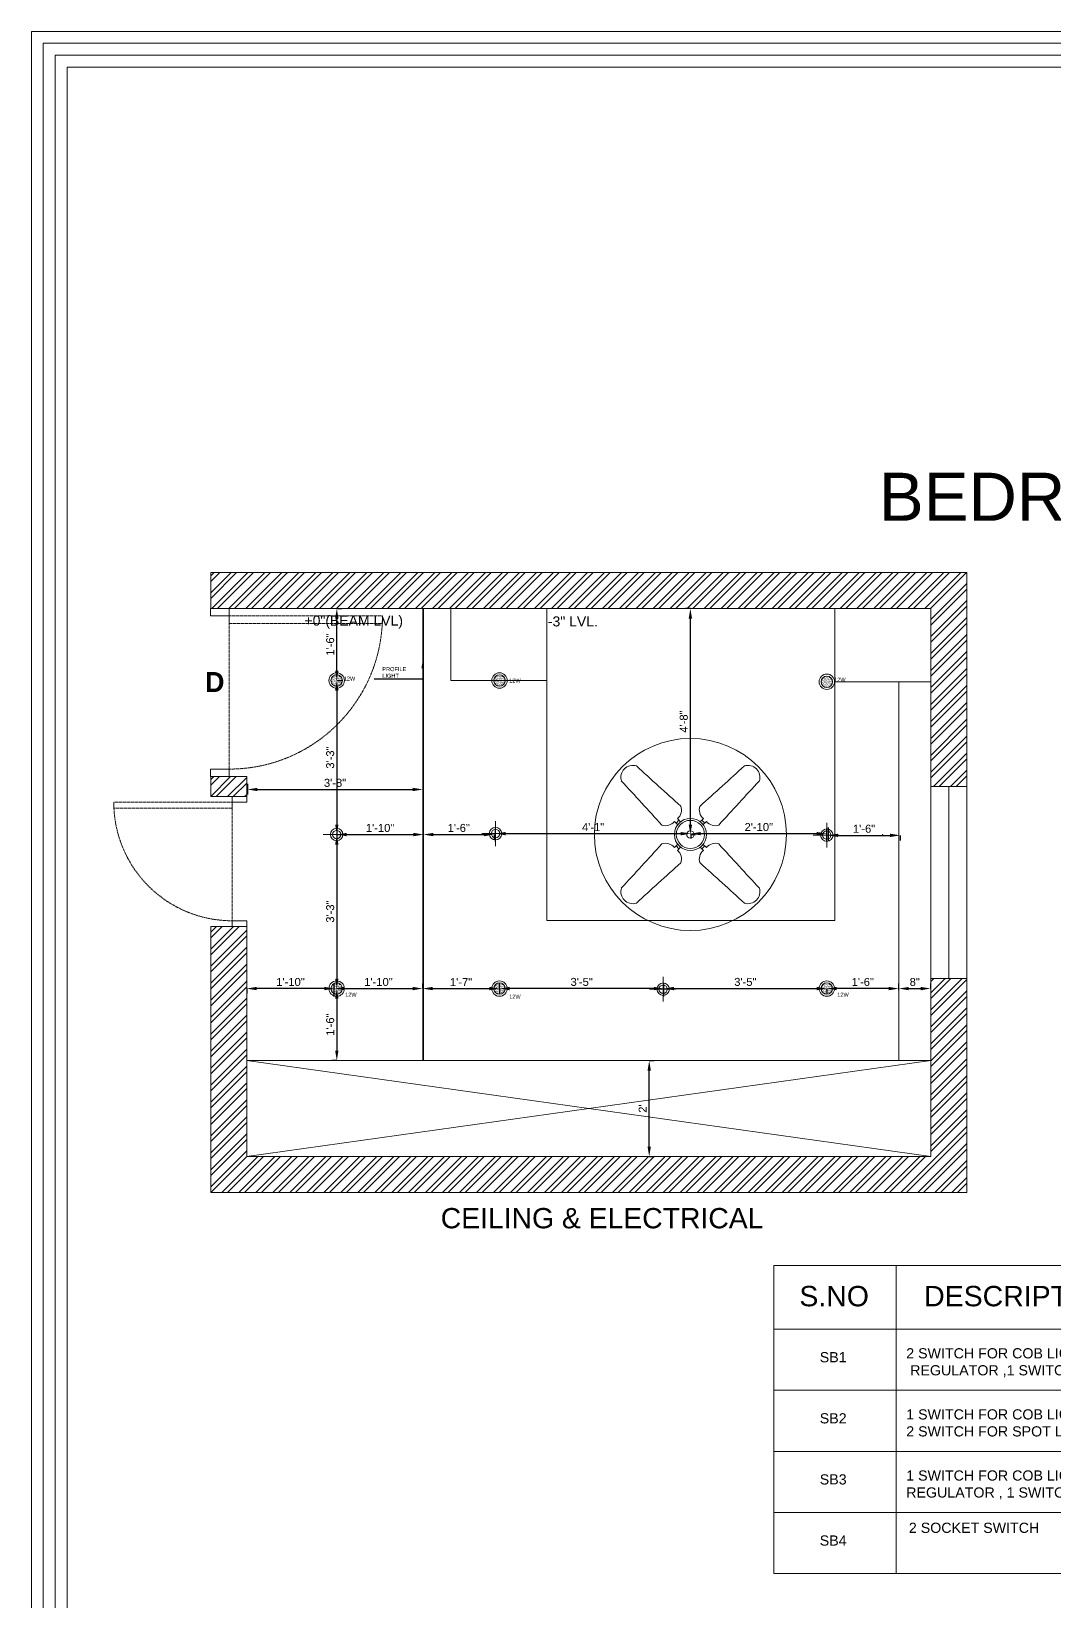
# Model space of a CAD drawing. Header units: inches. Extents: x 213 to 17763, y -4830 to 1802.
# Drawn here: x 3854.5 to 4110.2, y -2089.3 to -1696.8 of the extents above; entities that cross this region are included whole.
import ezdxf

# ---------------------------------------------------------------- set-up
doc = ezdxf.new("R2010")
doc.units = ezdxf.units.IN
doc.header["$MEASUREMENT"] = 0
for name, pattern in [('ACAD_ISO02W100', [15, 12, -3]), ('AUDIT_D_060311083008-3', [0]), ('DASHED2', [0.375, 0.25, -0.125]), ('HIDDEN', [0.375, 0.25, -0.125])]:
    doc.linetypes.add(name, pattern=pattern)
for name, color, linetype in [('.', 30, 'Continuous'), ('A-DOOR', 251, 'AUDIT_D_060311083008-3'), ('A-Door-Frame', 1, 'Continuous'), ('A-Door-Swing', 8, 'HIDDEN'), ('COLUMN', 1, 'Continuous'), ('PDF2_0', 7, 'Continuous'), ('PDF3_Text', 1, 'Continuous')]:
    doc.layers.add(name, color=color, linetype=linetype)
doc.layers.add('PDF2_MK. KITCHEN ESSENTAILS', color=7, linetype='Continuous', true_color=0x767676)
doc.layers.add('ROD', color=7, linetype='Continuous', lineweight=9)
doc.styles.add('Annotative', font='arial.ttf')
doc.styles.add('Arial', font='arial.ttf', dxfattribs={"height": 10})
doc.styles.add('PDF Arial', font='arial.ttf')
doc.styles.get("Standard").update_dxf_attribs({"font": 'arial.ttf'})
doc.dimstyles.new('DETAIL DIM', dxfattribs={"dimtxt": 2, "dimasz": 2, "dimexe": 2, "dimexo": 2, "dimgap": 0, "dimtad": 0, "dimdec": 0, "dimzin": 0, "dimdsep": 46, "dimlunit": 4, "dimtxsty": 'Arial', "dimcen": 2, "dimse1": 1, "dimse2": 1, "dimclrt": 1, "dimadec": 0, "dimazin": 0, "dimtfac": 1, "dimtdec": 0, "dimtofl": 0, "dimtmove": 0, "dimatfit": 3, "dimfxl": 2, "dimfrac": 2, "dimtolj": 1, "dimtzin": 0, "dimarcsym": 1})
doc.dimstyles.new('ISO-25', dxfattribs={"dimtxt": 4.5, "dimasz": 2.5, "dimexe": 1.25, "dimexo": 0.625, "dimtad": 1, "dimdec": 0, "dimlunit": 4, "dimtxsty": 'Standard', "dimcen": 2.5, "dimadec": 0, "dimazin": 0, "dimtfac": 1, "dimtdec": 0, "dimtmove": 0, "dimatfit": 3, "dimfxl": 1, "dimarcsym": 0})
pattern_1 = [(45, (1403.7934, -2275.0058), (-2.1213203, 2.1213203), []), (45, (1405.2076, -2275.0058), (-2.1213203, 2.1213203), [])]

# ---------------------------------------------------------------- blocks, each defined once
blk = doc.blocks.new('*U34')
at = {"layer": 'A-Door-Frame', "lineweight": 5}
for p, q in [((0, -100), (0, 0)), ((900, -100), (900, 0))]:
    blk.add_line(p, q, dxfattribs=at)
for points in [[(0, -100), (40, -100), (40, 0), (0, 0)], [(900, -100), (860, -100), (860, 0), (900, 0)]]:
    blk.add_lwpolyline(points, dxfattribs=at)
at = {"layer": 'A-Door-Swing', "linetype": 'DASHED2', "lineweight": 5}
blk.add_line((47.3, 0), (867.3, 0), dxfattribs=at)
blk.add_lwpolyline([(40, 0), (40, 820), (80, 820), (80, 0)], close=True, dxfattribs=at)
blk.add_arc((40, 0), 820, 360, 90, dxfattribs=at)
blk = doc.blocks.new('*D832')
at = {"color": 0, "linetype": 'ACAD_ISO02W100', "lineweight": -2, "transparency": 16777216}
for p, q in [((4008.92, -1954.09), (4010.17, -1954.09)), ((4008.92, -1978.09), (4010.17, -1978.09))]:
    blk.add_line(p, q, dxfattribs=at)
at = {"color": 0, "linetype": 'AUDIT_D_060311083008-3', "lineweight": -2, "transparency": 16777216}
blk.add_line((4008.92, -1975.59), (4008.92, -1956.59), dxfattribs=at)
at = {"color": 0, "transparency": 16777216}
for points in [[(4008.51, -1956.59), (4009.34, -1956.59), (4008.92, -1954.09)], [(4008.51, -1975.59), (4009.34, -1975.59), (4008.92, -1978.09)]]:
    blk.add_solid(points, dxfattribs=at)
at = {"layer": 'Defpoints', "color": 0, "transparency": 16777216}
for p in [(4008.92, -1954.09), (4008.92, -1954.09), (4008.92, -1978.09)]:
    blk.add_point(p, dxfattribs=at)
at = {"color": 0, "lineweight": 5, "transparency": 16777216, "insert": (4007.29, -1966.09), "char_height": 2, "attachment_point": 5, "rotation": 90}
blk.add_mtext("2'", dxfattribs=at)
blk = doc.blocks.new('*D833')
at = {"color": 0, "linetype": 'ACAD_ISO02W100', "lineweight": -2, "transparency": 16777216}
for p, q in [((3930.84, -1841.09), (3932.09, -1841.09)), ((3930.84, -1859.09), (3932.09, -1859.09))]:
    blk.add_line(p, q, dxfattribs=at)
at = {"color": 0, "linetype": 'AUDIT_D_060311083008-3', "lineweight": -2, "transparency": 16777216}
blk.add_line((3930.84, -1856.59), (3930.84, -1843.59), dxfattribs=at)
at = {"color": 0, "transparency": 16777216}
for points in [[(3930.42, -1843.59), (3931.25, -1843.59), (3930.84, -1841.09)], [(3930.42, -1856.59), (3931.25, -1856.59), (3930.84, -1859.09)]]:
    blk.add_solid(points, dxfattribs=at)
at = {"layer": 'Defpoints', "color": 0, "transparency": 16777216}
for p in [(3930.84, -1841.09), (3930.84, -1841.09), (3930.8, -1859.09)]:
    blk.add_point(p, dxfattribs=at)
at = {"color": 0, "lineweight": 5, "transparency": 16777216, "insert": (3929.19, -1850.09), "char_height": 2, "attachment_point": 5, "rotation": 90}
blk.add_mtext('1\'-6"', dxfattribs=at)
blk = doc.blocks.new('*D849')
at = {"color": 0, "linetype": 'ACAD_ISO02W100', "lineweight": -2, "transparency": 16777216}
for p, q in [((3930.84, -1897.59), (3932.09, -1897.59)), ((3930.84, -1936.09), (3932.09, -1936.09))]:
    blk.add_line(p, q, dxfattribs=at)
at = {"color": 0, "linetype": 'AUDIT_D_060311083008-3', "lineweight": -2, "transparency": 16777216}
blk.add_line((3930.84, -1900.09), (3930.84, -1933.59), dxfattribs=at)
at = {"color": 0, "transparency": 16777216}
for points in [[(3930.42, -1900.09), (3931.25, -1900.09), (3930.84, -1897.59)], [(3930.42, -1933.59), (3931.25, -1933.59), (3930.84, -1936.09)]]:
    blk.add_solid(points, dxfattribs=at)
at = {"layer": 'Defpoints', "color": 0, "transparency": 16777216}
for p in [(3930.8, -1897.59), (3930.8, -1936.09), (3930.84, -1936.09)]:
    blk.add_point(p, dxfattribs=at)
at = {"color": 0, "lineweight": 5, "transparency": 16777216, "insert": (3929.19, -1916.84), "char_height": 2, "attachment_point": 5, "rotation": 90}
blk.add_mtext('3\'-3"', dxfattribs=at)
blk = doc.blocks.new('*D850')
at = {"color": 0, "linetype": 'ACAD_ISO02W100', "lineweight": -2, "transparency": 16777216}
for p, q in [((3930.84, -1936.09), (3932.09, -1936.09)), ((3930.84, -1954.09), (3929.59, -1954.09))]:
    blk.add_line(p, q, dxfattribs=at)
at = {"color": 0, "linetype": 'AUDIT_D_060311083008-3', "lineweight": -2, "transparency": 16777216}
blk.add_line((3930.84, -1938.59), (3930.84, -1951.59), dxfattribs=at)
at = {"color": 0, "transparency": 16777216}
for points in [[(3930.42, -1938.59), (3931.25, -1938.59), (3930.84, -1936.09)], [(3930.42, -1951.59), (3931.25, -1951.59), (3930.84, -1954.09)]]:
    blk.add_solid(points, dxfattribs=at)
at = {"layer": 'Defpoints', "color": 0, "transparency": 16777216}
for p in [(3930.8, -1936.09), (3930.84, -1954.09), (3930.84, -1954.09)]:
    blk.add_point(p, dxfattribs=at)
at = {"color": 0, "lineweight": 5, "transparency": 16777216, "insert": (3929.19, -1945.09), "char_height": 2, "attachment_point": 5, "rotation": 90}
blk.add_mtext('1\'-6"', dxfattribs=at)
blk = doc.blocks.new('*D834')
at = {"color": 0, "linetype": 'ACAD_ISO02W100', "lineweight": -2, "transparency": 16777216}
for p, q in [((4071.31, -1936.48), (4071.31, -1934.84)), ((4079.28, -1936.09), (4079.28, -1934.84))]:
    blk.add_line(p, q, dxfattribs=at)
at = {"color": 0, "linetype": 'AUDIT_D_060311083008-3', "lineweight": -2, "transparency": 16777216}
blk.add_line((4073.81, -1936.09), (4076.78, -1936.09), dxfattribs=at)
at = {"color": 0, "transparency": 16777216}
for points in [[(4073.81, -1935.67), (4073.81, -1936.51), (4071.31, -1936.09)], [(4076.78, -1935.67), (4076.78, -1936.51), (4079.28, -1936.09)]]:
    blk.add_solid(points, dxfattribs=at)
at = {"layer": 'Defpoints', "color": 0, "transparency": 16777216}
for p in [(4071.31, -1937.1), (4079.28, -1936.09), (4079.28, -1936.09)]:
    blk.add_point(p, dxfattribs=at)
at = {"color": 0, "lineweight": 5, "transparency": 16777216, "insert": (4075.29, -1934.45), "char_height": 2, "attachment_point": 5}
blk.add_mtext('8"', dxfattribs=at)
blk = doc.blocks.new('*D851')
at = {"color": 0, "linetype": 'ACAD_ISO02W100', "lineweight": -2, "transparency": 16777216}
for p, q in [((4071.31, -1936.48), (4071.31, -1934.84)), ((4053.31, -1936.09), (4053.31, -1937.34))]:
    blk.add_line(p, q, dxfattribs=at)
at = {"color": 0, "linetype": 'AUDIT_D_060311083008-3', "lineweight": -2, "transparency": 16777216}
blk.add_line((4068.81, -1936.09), (4055.81, -1936.09), dxfattribs=at)
at = {"color": 0, "transparency": 16777216}
for points in [[(4055.81, -1935.67), (4055.81, -1936.51), (4053.31, -1936.09)], [(4068.81, -1935.67), (4068.81, -1936.51), (4071.31, -1936.09)]]:
    blk.add_solid(points, dxfattribs=at)
at = {"layer": 'Defpoints', "color": 0, "transparency": 16777216}
for p in [(4053.31, -1936.09), (4053.31, -1936.09), (4071.31, -1937.1)]:
    blk.add_point(p, dxfattribs=at)
at = {"color": 0, "lineweight": 5, "transparency": 16777216, "insert": (4062.31, -1934.45), "char_height": 2, "attachment_point": 5}
blk.add_mtext('1\'-6"', dxfattribs=at)
blk = doc.blocks.new('*D835')
at = {"color": 0, "linetype": 'ACAD_ISO02W100', "lineweight": -2, "transparency": 16777216}
for p, q in [((3930.21, -1938.09), (3930.21, -1934.84)), ((3908.31, -1936.09), (3908.31, -1937.34))]:
    blk.add_line(p, q, dxfattribs=at)
at = {"color": 0, "linetype": 'AUDIT_D_060311083008-3', "lineweight": -2, "transparency": 16777216}
blk.add_line((3927.71, -1936.09), (3910.81, -1936.09), dxfattribs=at)
at = {"color": 0, "transparency": 16777216}
for points in [[(3910.81, -1935.67), (3910.81, -1936.51), (3908.31, -1936.09)], [(3927.71, -1935.67), (3927.71, -1936.51), (3930.21, -1936.09)]]:
    blk.add_solid(points, dxfattribs=at)
at = {"layer": 'Defpoints', "color": 0, "transparency": 16777216}
for p in [(3908.31, -1936.09), (3908.31, -1936.09), (3930.21, -1942.53)]:
    blk.add_point(p, dxfattribs=at)
at = {"color": 0, "lineweight": 5, "transparency": 16777216, "insert": (3919.26, -1934.45), "char_height": 2, "attachment_point": 5}
blk.add_mtext('1\'-10"', dxfattribs=at)
blk = doc.blocks.new('*D852')
at = {"color": 0, "linetype": 'ACAD_ISO02W100', "lineweight": -2, "transparency": 16777216}
for p, q in [((3930.21, -1938.09), (3930.21, -1934.84)), ((3952.3, -1936.09), (3952.3, -1934.84))]:
    blk.add_line(p, q, dxfattribs=at)
at = {"color": 0, "linetype": 'AUDIT_D_060311083008-3', "lineweight": -2, "transparency": 16777216}
blk.add_line((3932.71, -1936.09), (3949.8, -1936.09), dxfattribs=at)
at = {"color": 0, "transparency": 16777216}
for points in [[(3932.71, -1935.67), (3932.71, -1936.51), (3930.21, -1936.09)], [(3949.8, -1935.67), (3949.8, -1936.51), (3952.3, -1936.09)]]:
    blk.add_solid(points, dxfattribs=at)
at = {"layer": 'Defpoints', "color": 0, "transparency": 16777216}
for p in [(3952.3, -1936.09), (3952.3, -1936.09), (3930.21, -1942.53)]:
    blk.add_point(p, dxfattribs=at)
at = {"color": 0, "lineweight": 5, "transparency": 16777216, "insert": (3941.25, -1934.45), "char_height": 2, "attachment_point": 5}
blk.add_mtext('1\'-10"', dxfattribs=at)
blk = doc.blocks.new('*D853')
at = {"color": 0, "linetype": 'ACAD_ISO02W100', "lineweight": -2, "transparency": 16777216}
for p, q in [((3952.3, -1936.09), (3952.3, -1934.84)), ((3971.5, -1936.09), (3971.5, -1934.84))]:
    blk.add_line(p, q, dxfattribs=at)
at = {"color": 0, "linetype": 'AUDIT_D_060311083008-3', "lineweight": -2, "transparency": 16777216}
blk.add_line((3954.8, -1936.09), (3969, -1936.09), dxfattribs=at)
at = {"color": 0, "transparency": 16777216}
for points in [[(3954.8, -1935.67), (3954.8, -1936.51), (3952.3, -1936.09)], [(3969, -1935.67), (3969, -1936.51), (3971.5, -1936.09)]]:
    blk.add_solid(points, dxfattribs=at)
at = {"layer": 'Defpoints', "color": 0, "transparency": 16777216}
for p in [(3952.3, -1936.09), (3971.5, -1936.09), (3971.5, -1936.09)]:
    blk.add_point(p, dxfattribs=at)
at = {"color": 0, "lineweight": 5, "transparency": 16777216, "insert": (3961.9, -1934.46), "char_height": 2, "attachment_point": 5}
blk.add_mtext('1\'-7"', dxfattribs=at)
blk = doc.blocks.new('*D836')
at = {"color": 0, "linetype": 'ACAD_ISO02W100', "lineweight": -2, "transparency": 16777216}
for p, q in [((4012.59, -1938.09), (4012.59, -1934.84)), ((3971.5, -1936.09), (3971.5, -1937.34))]:
    blk.add_line(p, q, dxfattribs=at)
at = {"color": 0, "linetype": 'AUDIT_D_060311083008-3', "lineweight": -2, "transparency": 16777216}
blk.add_line((4010.09, -1936.09), (3974, -1936.09), dxfattribs=at)
at = {"color": 0, "transparency": 16777216}
for points in [[(3974, -1935.67), (3974, -1936.51), (3971.5, -1936.09)], [(4010.09, -1935.67), (4010.09, -1936.51), (4012.59, -1936.09)]]:
    blk.add_solid(points, dxfattribs=at)
at = {"layer": 'Defpoints', "color": 0, "transparency": 16777216}
for p in [(3971.5, -1936.09), (3971.5, -1936.09), (4012.59, -1942.53)]:
    blk.add_point(p, dxfattribs=at)
at = {"color": 0, "lineweight": 5, "transparency": 16777216, "insert": (3992.04, -1934.44), "char_height": 2, "attachment_point": 5}
blk.add_mtext('3\'-5"', dxfattribs=at)
blk = doc.blocks.new('*D837')
at = {"color": 0, "linetype": 'ACAD_ISO02W100', "lineweight": -2, "transparency": 16777216}
for p, q in [((4012.59, -1938.09), (4012.59, -1934.84)), ((4053.31, -1936.09), (4053.31, -1937.34))]:
    blk.add_line(p, q, dxfattribs=at)
at = {"color": 0, "linetype": 'AUDIT_D_060311083008-3', "lineweight": -2, "transparency": 16777216}
blk.add_line((4015.09, -1936.09), (4050.81, -1936.09), dxfattribs=at)
at = {"color": 0, "transparency": 16777216}
for points in [[(4015.09, -1935.67), (4015.09, -1936.51), (4012.59, -1936.09)], [(4050.81, -1935.67), (4050.81, -1936.51), (4053.31, -1936.09)]]:
    blk.add_solid(points, dxfattribs=at)
at = {"layer": 'Defpoints', "color": 0, "transparency": 16777216}
for p in [(4053.31, -1936.09), (4053.31, -1936.09), (4012.59, -1942.53)]:
    blk.add_point(p, dxfattribs=at)
at = {"color": 0, "lineweight": 5, "transparency": 16777216, "insert": (4032.95, -1934.44), "char_height": 2, "attachment_point": 5}
blk.add_mtext('3\'-5"', dxfattribs=at)
blk = doc.blocks.new('*D838')
at = {"color": 0, "linetype": 'ACAD_ISO02W100', "lineweight": -2, "transparency": 16777216}
for p, q in [((3908.51, -1884.93), (3908.51, -1887.57)), ((3952.3, -1884.93), (3952.3, -1887.57))]:
    blk.add_line(p, q, dxfattribs=at)
at = {"color": 0, "linetype": 'AUDIT_D_060311083008-3', "lineweight": -2, "transparency": 16777216}
blk.add_line((3911.01, -1886.32), (3949.8, -1886.32), dxfattribs=at)
at = {"color": 0, "transparency": 16777216}
for points in [[(3911.01, -1885.9), (3911.01, -1886.74), (3908.51, -1886.32)], [(3949.8, -1885.9), (3949.8, -1886.74), (3952.3, -1886.32)]]:
    blk.add_solid(points, dxfattribs=at)
at = {"layer": 'Defpoints', "color": 0, "transparency": 16777216}
for p in [(3908.51, -1884.31), (3952.3, -1884.31), (3952.3, -1886.32)]:
    blk.add_point(p, dxfattribs=at)
at = {"color": 0, "lineweight": 5, "transparency": 16777216, "insert": (3930.4, -1884.67), "char_height": 2, "attachment_point": 5}
blk.add_mtext('3\'-8"', dxfattribs=at)
blk = doc.blocks.new('IUHYGFCX')
at = {"color": 6, "lineweight": 5}
for q in [(5021.22, 83.47), (5017.84, 80.35), (5021.22, 77.23), (5024.34, 80.35)]:
    blk.add_line((5021.22, 80.35), q, dxfattribs=at)
for radius in [1.56, 1.04]:
    blk.add_circle((5021.22, 80.35), radius, dxfattribs=at)
blk = doc.blocks.new('*D840')
at = {"color": 0, "linetype": 'ACAD_ISO02W100', "lineweight": -2, "transparency": 16777216}
for p, q in [((3930.8, -1896.2), (3930.8, -1898.84)), ((3952.5, -1897.59), (3952.5, -1896.34))]:
    blk.add_line(p, q, dxfattribs=at)
at = {"color": 0, "linetype": 'AUDIT_D_060311083008-3', "lineweight": -2, "transparency": 16777216}
blk.add_line((3933.3, -1897.59), (3950, -1897.59), dxfattribs=at)
at = {"color": 0, "transparency": 16777216}
for points in [[(3933.3, -1897.17), (3933.3, -1898.01), (3930.8, -1897.59)], [(3950, -1897.17), (3950, -1898.01), (3952.5, -1897.59)]]:
    blk.add_solid(points, dxfattribs=at)
at = {"layer": 'Defpoints', "color": 0, "transparency": 16777216}
for p in [(3930.8, -1895.58), (3952.5, -1897.59), (3952.5, -1897.59)]:
    blk.add_point(p, dxfattribs=at)
at = {"color": 0, "lineweight": 5, "transparency": 16777216, "insert": (3941.65, -1895.95), "char_height": 2, "attachment_point": 5}
blk.add_mtext('1\'-10"', dxfattribs=at)
blk = doc.blocks.new('*D841')
at = {"color": 0, "linetype": 'ACAD_ISO02W100', "lineweight": -2, "transparency": 16777216}
for p, q in [((3970.5, -1899.36), (3970.5, -1896.11)), ((4019.3, -1897.36), (4019.3, -1898.61))]:
    blk.add_line(p, q, dxfattribs=at)
at = {"color": 0, "linetype": 'AUDIT_D_060311083008-3', "lineweight": -2, "transparency": 16777216}
blk.add_line((3973, -1897.36), (4016.8, -1897.36), dxfattribs=at)
at = {"color": 0, "transparency": 16777216}
for points in [[(3973, -1896.95), (3973, -1897.78), (3970.5, -1897.36)], [(4016.8, -1896.95), (4016.8, -1897.78), (4019.3, -1897.36)]]:
    blk.add_solid(points, dxfattribs=at)
at = {"layer": 'Defpoints', "color": 0, "transparency": 16777216}
for p in [(4019.3, -1897.36), (4019.3, -1897.36), (3970.5, -1915.88)]:
    blk.add_point(p, dxfattribs=at)
at = {"color": 0, "lineweight": 5, "transparency": 16777216, "insert": (3994.9, -1895.74), "char_height": 2, "attachment_point": 5}
blk.add_mtext('4\'-1"', dxfattribs=at)
blk = doc.blocks.new('*D842')
at = {"color": 0, "linetype": 'ACAD_ISO02W100', "lineweight": -2, "transparency": 16777216}
for p, q in [((4019.3, -1897.36), (4019.3, -1898.61)), ((4053.31, -1899.36), (4053.31, -1896.11))]:
    blk.add_line(p, q, dxfattribs=at)
at = {"color": 0, "linetype": 'AUDIT_D_060311083008-3', "lineweight": -2, "transparency": 16777216}
blk.add_line((4021.8, -1897.36), (4050.81, -1897.36), dxfattribs=at)
at = {"color": 0, "transparency": 16777216}
for points in [[(4021.8, -1896.95), (4021.8, -1897.78), (4019.3, -1897.36)], [(4050.81, -1896.95), (4050.81, -1897.78), (4053.31, -1897.36)]]:
    blk.add_solid(points, dxfattribs=at)
at = {"layer": 'Defpoints', "color": 0, "transparency": 16777216}
for p in [(4019.3, -1897.36), (4053.31, -1897.36), (4053.31, -1916.26)]:
    blk.add_point(p, dxfattribs=at)
at = {"color": 0, "lineweight": 5, "transparency": 16777216, "insert": (4036.31, -1895.72), "char_height": 2, "attachment_point": 5}
blk.add_mtext('2\'-10"', dxfattribs=at)
blk = doc.blocks.new('*D843')
at = {"color": 0, "linetype": 'ACAD_ISO02W100', "lineweight": -2, "transparency": 16777216}
for p, q in [((4053.63, -1895.79), (4053.63, -1899.04)), ((4071.63, -1897.79), (4071.63, -1899.04))]:
    blk.add_line(p, q, dxfattribs=at)
at = {"color": 0, "linetype": 'AUDIT_D_060311083008-3', "lineweight": -2, "transparency": 16777216}
blk.add_line((4056.13, -1897.79), (4069.13, -1897.79), dxfattribs=at)
at = {"color": 0, "transparency": 16777216}
for points in [[(4056.13, -1897.38), (4056.13, -1898.21), (4053.63, -1897.79)], [(4069.13, -1897.38), (4069.13, -1898.21), (4071.63, -1897.79)]]:
    blk.add_solid(points, dxfattribs=at)
at = {"layer": 'Defpoints', "color": 0, "transparency": 16777216}
for p in [(4053.63, -1888.79), (4071.63, -1897.79), (4071.63, -1897.79)]:
    blk.add_point(p, dxfattribs=at)
at = {"color": 0, "lineweight": 5, "transparency": 16777216, "insert": (4062.63, -1896.15), "char_height": 2, "attachment_point": 5}
blk.add_mtext('1\'-6"', dxfattribs=at)
blk = doc.blocks.new('*D846')
at = {"color": 0, "linetype": 'ACAD_ISO02W100', "lineweight": -2, "transparency": 16777216}
for p, q in [((3952.5, -1897.59), (3952.5, -1896.34)), ((3970.15, -1897.59), (3970.15, -1898.84))]:
    blk.add_line(p, q, dxfattribs=at)
at = {"color": 0, "linetype": 'AUDIT_D_060311083008-3', "lineweight": -2, "transparency": 16777216}
blk.add_line((3955, -1897.59), (3967.65, -1897.59), dxfattribs=at)
at = {"color": 0, "transparency": 16777216}
for points in [[(3955, -1897.17), (3955, -1898.01), (3952.5, -1897.59)], [(3967.65, -1897.17), (3967.65, -1898.01), (3970.15, -1897.59)]]:
    blk.add_solid(points, dxfattribs=at)
at = {"layer": 'Defpoints', "color": 0, "transparency": 16777216}
for p in [(3952.5, -1897.59), (3970.15, -1897.35), (3970.15, -1897.59)]:
    blk.add_point(p, dxfattribs=at)
at = {"color": 0, "lineweight": 5, "transparency": 16777216, "insert": (3961.33, -1895.95), "char_height": 2, "attachment_point": 5}
blk.add_mtext('1\'-6"', dxfattribs=at)
blk = doc.blocks.new('3')
at = {"color": 18, "lineweight": 5, "true_color": 0x000000}
for p, q in [((3389, -1076), (3366, -1053)), ((3398, -1045), (3378, -1065)), ((3387, -1033), (3409, -1056)), ((3571, -1033), (3549, -1056)), ((3560, -1045), (3580, -1065)), ((3569, -1076), (3592, -1053)), ((3389, -1215), (3366, -1238)), ((3569, -1215), (3592, -1238)), ((3398, -1246), (3378, -1226)), ((3387, -1258), (3409, -1234)), ((3571, -1258), (3549, -1234)), ((3560, -1246), (3580, -1226))]:
    blk.add_line(p, q, dxfattribs=at)
for radius in [113, 99.1, 26]:
    blk.add_circle((3479, -1145), radius, dxfattribs=at)
for centre, radius, start, end in [((3074, -743), 85, 73.055, 197.3061), ((27553, 26002), 36180, 227.4745, 228.1435), ((-20595, 26002), 36180, 311.8565, 312.5255), ((3884, -743), 85, 342.6939, 106.945), ((-23517, -25390), 36180, 42.2176, 42.8866), ((30474, -25390), 36180, 137.1134, 137.7824), ((3337, -972), 79.4, 309.1111, 19.4903), ((3621, -972), 79.4, 160.5097, 230.8889), ((3304, -1004), 79.4, 250.8708, 321.2501), ((3654, -1004), 79.4, 218.7499, 289.1292), ((-23517, 23099), 36180, 317.1134, 317.7824), ((3304, -1287), 79.4, 38.7499, 109.1292), ((3654, -1287), 79.4, 70.8708, 141.2501), ((30474, 23099), 36180, 222.2176, 222.8866), ((3337, -1319), 79.4, 340.5097, 50.8889), ((3621, -1319), 79.4, 129.1111, 199.4903), ((27553, -28293), 36180, 131.8565, 132.5255), ((-20595, -28293), 36180, 47.4745, 48.1435), ((3074, -1548), 85, 162.6939, 286.945), ((3884, -1548), 85, 253.055, 17.3061)]:
    blk.add_arc(centre, radius, start, end, dxfattribs=at)
blk = doc.blocks.new('*D856')
at = {"color": 0, "linetype": 'ACAD_ISO02W100', "lineweight": -2, "transparency": 16777216}
for p, q in [((4019.21, -1841.09), (4017.96, -1841.09)), ((4019.21, -1897.58), (4020.46, -1897.58))]:
    blk.add_line(p, q, dxfattribs=at)
at = {"color": 0, "linetype": 'AUDIT_D_060311083008-3', "lineweight": -2, "transparency": 16777216}
blk.add_line((4019.21, -1895.08), (4019.21, -1843.59), dxfattribs=at)
at = {"color": 0, "transparency": 16777216}
for points in [[(4018.79, -1843.59), (4019.63, -1843.59), (4019.21, -1841.09)], [(4018.79, -1895.08), (4019.63, -1895.08), (4019.21, -1897.58)]]:
    blk.add_solid(points, dxfattribs=at)
at = {"layer": 'Defpoints', "color": 0, "transparency": 16777216}
for p in [(4019.21, -1841.09), (4019.3, -1841.09), (4019.21, -1897.58)]:
    blk.add_point(p, dxfattribs=at)
at = {"color": 0, "lineweight": 5, "transparency": 16777216, "insert": (4017.56, -1869.34), "char_height": 2, "attachment_point": 5, "rotation": 90}
blk.add_mtext('4\'-8"', dxfattribs=at)
blk = doc.blocks.new('*D848')
at = {"color": 0, "linetype": 'ACAD_ISO02W100', "lineweight": -2, "transparency": 16777216}
for p, q in [((3930.84, -1859.09), (3932.09, -1859.09)), ((3930.84, -1897.59), (3932.09, -1897.59))]:
    blk.add_line(p, q, dxfattribs=at)
at = {"color": 0, "linetype": 'AUDIT_D_060311083008-3', "lineweight": -2, "transparency": 16777216}
blk.add_line((3930.84, -1861.59), (3930.84, -1895.09), dxfattribs=at)
at = {"color": 0, "transparency": 16777216}
for points in [[(3930.42, -1861.59), (3931.25, -1861.59), (3930.84, -1859.09)], [(3930.42, -1895.09), (3931.25, -1895.09), (3930.84, -1897.59)]]:
    blk.add_solid(points, dxfattribs=at)
at = {"layer": 'Defpoints', "color": 0, "transparency": 16777216}
for p in [(3930.8, -1859.09), (3930.8, -1897.59), (3930.84, -1897.59)]:
    blk.add_point(p, dxfattribs=at)
at = {"color": 0, "lineweight": 5, "transparency": 16777216, "insert": (3929.19, -1878.34), "char_height": 2, "attachment_point": 5, "rotation": 90}
blk.add_mtext('3\'-3"', dxfattribs=at)

msp = doc.modelspace()

# ---------------------------------------------------------------- hatches: boundary and pattern name
at = {"layer": '.', "lineweight": 5}
h = msp.add_hatch(dxfattribs=at)
h.set_pattern_fill('ANSI32', color=1, scale=8)
h.set_pattern_definition(pattern_1)
h.paths.add_polyline_path([(4088.31, -1832.09), (3908.31, -1832.09), (3899.31, -1832.09), (3899.31, -1841.09), (4079.31, -1841.09), (4079.31, -1885.59), (4088.31, -1885.59)])
h.paths.add_polyline_path([(3908.31, -1920.59), (3904.7, -1920.59), (3899.31, -1920.59), (3899.31, -1987.09), (4079.31, -1987.09), (4088.31, -1987.09), (4088.31, -1978.09), (4088.31, -1933.59), (4079.31, -1933.59), (4079.31, -1978.09), (3908.31, -1978.09)])
h = msp.add_hatch(dxfattribs=at)
h.set_pattern_fill('ANSI32', color=1, scale=8)
h.set_pattern_definition(pattern_1)
h.paths.add_polyline_path([(3908.31, -1883.09), (3899.31, -1883.09), (3899.31, -1888.09), (3908.31, -1888.09)])
at = {"lineweight": 5}
h = msp.add_hatch(dxfattribs=at)
h.set_pattern_fill('AR-SAND', color=5, scale=0.2)
h.set_pattern_definition([(37.5, (-121990.72634, -240180.19816), (-0.01259867162, 0.3853647538), [0, -0.304, 0, -0.34, 0, -0.325]), (7.5, (-121990.72634, -240180.19816), (0.3539553411, 0.564429213), [0, -0.164, 0, -0.274, 0, -0.105]), (327.5, (-121990.97234, -240180.19816), (0.62282837235, 0.0011318107), [0, -0.1, 0, -0.36, 0, -0.47]), (317.5, (-121990.97234, -240180.19816), (0.6012253209, 0.175535113), [0, -0.05, 0, -0.236, 0, -0.27])])
h.paths.add_polyline_path([(3929.37, -1859.09, 1), (3932.23, -1859.09, 1)])
h = msp.add_hatch(dxfattribs=at)
h.set_pattern_fill('AR-SAND', color=5, scale=0.2)
h.set_pattern_definition([(37.5, (-121950.03, -240180.19816), (-0.01259867162, 0.3853647538), [0, -0.304, 0, -0.34, 0, -0.325]), (7.5, (-121950.03, -240180.19816), (0.3539553411, 0.564429213), [0, -0.164, 0, -0.274, 0, -0.105]), (327.5, (-121950.276, -240180.19816), (0.62282837235, 0.0011318107), [0, -0.1, 0, -0.36, 0, -0.47]), (317.5, (-121950.276, -240180.19816), (0.6012253209, 0.175535113), [0, -0.05, 0, -0.236, 0, -0.27])])
h.paths.add_polyline_path([(3970.07, -1859.09, 1), (3972.93, -1859.09, 1)])
h = msp.add_hatch(dxfattribs=at)
h.set_pattern_fill('AR-SAND', color=5, scale=0.2)
h.set_pattern_definition([(37.5, (-121868.22268, -240180.49424), (-0.01259867162, 0.3853647538), [0, -0.304, 0, -0.34, 0, -0.325]), (7.5, (-121868.2227, -240180.49424), (0.3539553411, 0.564429213), [0, -0.164, 0, -0.274, 0, -0.105]), (327.5, (-121868.4687, -240180.49424), (0.62282837235, 0.0011318107), [0, -0.1, 0, -0.36, 0, -0.47]), (317.5, (-121868.4687, -240180.49424), (0.6012253209, 0.175535113), [0, -0.05, 0, -0.236, 0, -0.27])])
h.paths.add_polyline_path([(4051.88, -1859.39, 1), (4054.74, -1859.39, 1)])
h = msp.add_hatch(dxfattribs=at)
h.set_pattern_fill('AR-SAND', color=5, scale=0.2)
h.set_pattern_definition([(37.5, (-121990.72634, -240257.19816), (-0.01259867162, 0.3853647538), [0, -0.304, 0, -0.34, 0, -0.325]), (7.5, (-121990.72634, -240257.19816), (0.3539553411, 0.564429213), [0, -0.164, 0, -0.274, 0, -0.105]), (327.5, (-121990.97234, -240257.19816), (0.62282837235, 0.0011318107), [0, -0.1, 0, -0.36, 0, -0.47]), (317.5, (-121990.97234, -240257.19816), (0.6012253209, 0.175535113), [0, -0.05, 0, -0.236, 0, -0.27])])
h.paths.add_polyline_path([(3929.37, -1936.09, 1), (3932.23, -1936.09, 1)])
h = msp.add_hatch(dxfattribs=at)
h.set_pattern_fill('AR-SAND', color=5, scale=0.2)
h.set_pattern_definition([(37.5, (-121950.03, -240257.19816), (-0.01259867162, 0.3853647538), [0, -0.304, 0, -0.34, 0, -0.325]), (7.5, (-121950.03, -240257.19816), (0.3539553411, 0.564429213), [0, -0.164, 0, -0.274, 0, -0.105]), (327.5, (-121950.276, -240257.19816), (0.62282837235, 0.0011318107), [0, -0.1, 0, -0.36, 0, -0.47]), (317.5, (-121950.276, -240257.19816), (0.6012253209, 0.175535113), [0, -0.05, 0, -0.236, 0, -0.27])])
h.paths.add_polyline_path([(3970.07, -1936.09, 1), (3972.93, -1936.09, 1)])
h = msp.add_hatch(dxfattribs=at)
h.set_pattern_fill('AR-SAND', color=5, scale=0.2)
h.set_pattern_definition([(37.5, (-121868.22268, -240257.19816), (-0.01259867162, 0.3853647538), [0, -0.304, 0, -0.34, 0, -0.325]), (7.5, (-121868.2227, -240257.19816), (0.3539553411, 0.564429213), [0, -0.164, 0, -0.274, 0, -0.105]), (327.5, (-121868.4687, -240257.19816), (0.62282837235, 0.0011318107), [0, -0.1, 0, -0.36, 0, -0.47]), (317.5, (-121868.4687, -240257.19816), (0.6012253209, 0.175535113), [0, -0.05, 0, -0.236, 0, -0.27])])
h.paths.add_polyline_path([(4051.88, -1936.09, 1), (4054.74, -1936.09, 1)])

# ---------------------------------------------------------------- linework, layer by layer
for p, q in [((3899.31, -1841.09), (4079.31, -1841.09)), ((3952.3, -1954.09), (3952.3, -1841.09)), ((3899.31, -1888.09), (3899.31, -1883.09)), ((4248.2, -2005.32), (4040.09, -2005.32)), ((4040.09, -2005.32), (4040.09, -2021.23)), ((4070.63, -2005.32), (4070.63, -2082.33)), ((4040.09, -2012.32), (4040.09, -2082.33)), ((4040.09, -2021.23), (4248.2, -2021.23)), ((4040.09, -2036.51), (4248.2, -2036.51)), ((4040.09, -2051.78), (4248.2, -2051.78)), ((4040.09, -2067.06), (4248.2, -2067.06)), ((4040.09, -2082.33), (4248.2, -2082.33))]:
    msp.add_line(p, q, dxfattribs=at)
at = {"color": 53, "lineweight": 5}
msp.add_line((3952.5, -1954.09), (3952.5, -1841.09), dxfattribs=at)
at = {"color": 254, "lineweight": 5}
for p, q in [((3959.3, -1841.09), (3959.3, -1859.09)), ((3983.3, -1841.09), (3983.3, -1919.08)), ((4055.31, -1919.08), (4055.31, -1841.09)), ((3959.3, -1859.09), (3983.3, -1859.09)), ((4079.31, -1859.39), (4055.31, -1859.39)), ((4071.31, -1859.39), (4071.31, -1954.09)), ((3983.3, -1919.08), (4055.31, -1919.08)), ((3908.31, -1954.09), (4079.31, -1978.09)), ((4079.31, -1954.09), (3908.31, -1978.09))]:
    msp.add_line(p, q, dxfattribs=at)
at = {"color": 6, "lineweight": 5}
for p, q in [((3930.8, -1897.59), (3930.8, -1894.47)), ((3970.5, -1897.35), (3970.5, -1894.23)), ((3930.8, -1897.59), (3927.42, -1897.59)), ((3930.8, -1897.59), (3930.8, -1900.71)), ((3930.8, -1897.59), (3933.92, -1897.59)), ((3970.5, -1897.35), (3967.12, -1897.35)), ((3970.5, -1897.35), (3970.5, -1900.47)), ((3970.5, -1897.35), (3973.62, -1897.35)), ((4012.4, -1936.24), (4012.4, -1933.12)), ((4012.4, -1936.24), (4009.02, -1936.24)), ((4012.4, -1936.24), (4015.52, -1936.24)), ((4012.4, -1936.24), (4012.4, -1939.36))]:
    msp.add_line(p, q, dxfattribs=at)
at = {"color": 5, "lineweight": 5}
for centre, radius in [((3930.8, -1859.09), 1.93), ((3930.8, -1859.09), 1.43), ((3971.5, -1859.09), 1.93), ((3971.5, -1859.09), 1.43), ((4053.31, -1859.39), 1.93), ((4053.31, -1859.39), 1.43), ((3930.8, -1936.09), 1.93), ((3930.8, -1936.09), 1.43), ((3971.5, -1936.09), 1.93), ((3971.5, -1936.09), 1.43), ((4053.31, -1936.09), 1.93), ((4053.31, -1936.09), 1.43)]:
    msp.add_circle(centre, radius, dxfattribs=at)
at = {"color": 250, "lineweight": 5}
msp.add_circle((4019.21, -1897.58), 24, dxfattribs=at)
at = {"color": 6, "lineweight": 5}
for centre, radius in [((3970.5, -1897.35), 1.56), ((3930.8, -1897.59), 1.56), ((3930.8, -1897.59), 1.04), ((3970.5, -1897.35), 1.04), ((4012.4, -1936.24), 1.56), ((4012.4, -1936.24), 1.04)]:
    msp.add_circle(centre, radius, dxfattribs=at)
at = {"lineweight": 5}
msp.add_point((4067.31, -1897.59), dxfattribs=at)
at = {"layer": 'PDF2_0', "lineweight": 5}
msp.add_lwpolyline([(4661.87, -2396.5), (3854.5, -2396.5), (3854.5, -1696.82), (4841.27, -1696.82), (4841.27, -2217.1, -0.414214)], format="xyb", close=True, dxfattribs=at)
for points in [[(4661.87, -2393.53), (3857.47, -2393.53), (3857.47, -1699.79), (4838.3, -1699.79), (4838.3, -2217.1, -0.414214), (4661.87, -2393.53)], [(4661.87, -2390.54), (3860.46, -2390.54), (3860.46, -1702.78), (4835.31, -1702.78), (4835.31, -2217.1, -0.414214), (4661.87, -2390.54)]]:
    msp.add_lwpolyline(points, format="xyb", dxfattribs=at)
msp.add_lwpolyline([(3863.45, -1705.77), (4667.55, -1705.77), (4667.55, -2368.72), (3863.45, -2368.72)], close=True, dxfattribs=at)
at = {"layer": 'PDF2_MK. KITCHEN ESSENTAILS', "lineweight": 5}
msp.add_lwpolyline([(3863.45, -2368.72), (4667.55, -2368.72), (4667.55, -1705.77), (3863.45, -1705.77)], close=True, dxfattribs=at)
at = {"layer": 'ROD', "lineweight": 5}
for p, q in [((3899.31, -1832.09), (3899.31, -1841.09)), ((3908.31, -1832.09), (3899.31, -1832.09)), ((4088.31, -1832.09), (3908.31, -1832.09)), ((4088.31, -1832.09), (4088.31, -1978.09)), ((4079.31, -1978.09), (4079.31, -1841.09)), ((3899.31, -1883.09), (3908.31, -1883.09)), ((3899.31, -1883.09), (3908.31, -1883.09)), ((3908.31, -1888.09), (3908.31, -1883.09)), ((3899.31, -1888.09), (3908.31, -1888.09)), ((3899.31, -1987.09), (3899.31, -1920.59)), ((3908.31, -1978.09), (3908.31, -1920.59)), ((4079.31, -1954.09), (3908.31, -1954.09)), ((4079.31, -1978.09), (3908.31, -1978.09)), ((4088.31, -1978.09), (4088.31, -1987.09)), ((3899.31, -1987.09), (4079.31, -1987.09)), ((4088.31, -1987.09), (4079.31, -1987.09))]:
    msp.add_line(p, q, dxfattribs=at)
at = {"layer": 'ROD', "color": 5, "lineweight": 5}
msp.add_line((4083.81, -1933.59), (4083.81, -1885.59), dxfattribs=at)
msp.add_lwpolyline([(4088.31, -1885.59), (4079.31, -1885.59), (4079.31, -1933.59), (4088.31, -1933.59)], close=True, dxfattribs=at)
at = {"layer": 'ROD', "lineweight": 5}
for points in [[(3899.31, -1888.09), (3908.31, -1888.09)], [(3908.31, -1920.59), (3899.31, -1920.59)]]:
    msp.add_lwpolyline(points, dxfattribs=at)

# ---------------------------------------------------------------- block references
at = {"lineweight": 5, "xscale": 0.03546819263372884, "yscale": 0.03546819263372884, "zscale": 0.03546819263372884}
msp.add_blockref('3', (3895.82, -1856.95), dxfattribs=at)
at = {"lineweight": 5}
msp.add_blockref('IUHYGFCX', (-967.91, -1978.09), dxfattribs=at)
at = {"layer": 'A-DOOR', "lineweight": 5}
for p, xscale, yscale, zscale, rotation in [((3903.97, -1841.09), 0.04666663502872134, 0.04666663502872134, 0.04666663502872134, 270), ((3904.7, -1888.09), -0.03611111111109516, 0.03611111111109516, 0.03611111111109516, 90)]:
    msp.add_blockref('*U34', p, dxfattribs=dict(at, xscale=xscale, yscale=yscale, zscale=zscale, rotation=rotation))

# ---------------------------------------------------------------- texts
at = {"lineweight": 5, "insert": (3894.67, -1856.96), "char_height": 5, "width": 11.3393, "attachment_point": 1, "style": 'Annotative'}
msp.add_mtext('\\pxqc;{\\fAIGDT|b1|i0|c2|p2;\\C6;D}', dxfattribs=at)
at = {"lineweight": 5, "attachment_point": 1}
for s, width, heights, insert, char_height in [('S.NO', 10.1832, [0], (4046.45, -2010.42), 5.092), ('DESCRIPTION', 10.1832, [0], (4077.64, -2010.42), 5.0916), ('SB1', 10.1832, [0], (4051.54, -2026.96), 2.546), ('2 SWITCH FOR COB LIGHT,1 SWITCH FOR FAN WITH\\P REGULATOR ,1 SWITCH FOR AC', 201.0824, [7.64], (4073.16, -2025.99, -1.27), 2.5458), ('SB2', 10.1832, [0], (4051.54, -2042.24), 2.546), ('1 SWITCH FOR COB LIGHT,1 SOCKET SWITCH,\\P2 SWITCH FOR SPOT LIGHT ,1 SWITCH PROFILE LIGHT', 201.0824, [7.64], (4073.16, -2041.26, -1.27), 2.5458), ('1 SWITCH FOR COB LIGHT,1 SWITCH FOR FAN WITH \\PREGULATOR , 1 SWITCH FOR SPOT LIGHT,1 SOCKET SWITCH', 201.0824, [7.64], (4073.16, -2056.54, -1.27), 2.5458), ('SB3', 10.1832, [0], (4051.54, -2057.51), 2.546), ('2 SOCKET SWITCH', 201.0824, [7.64], (4073.82, -2069.61), 2.5458), ('SB4', 10.1832, [0], (4051.54, -2072.79), 2.546)]:
    msp.add_mtext_dynamic_manual_height_columns(s, width=width, gutter_width=1.27, heights=heights, dxfattribs=dict(at, insert=insert, char_height=char_height))
at = {"layer": 'COLUMN', "color": 0, "lineweight": 5, "insert": (3942.22, -1855.74), "char_height": 1, "attachment_point": 1}
msp.add_mtext_dynamic_manual_height_columns('PROFILE\\PLIGHT ', width=25.3781, gutter_width=1, heights=[0], dxfattribs=at)
at = {"layer": 'PDF3_Text', "lineweight": 5, "style": 'PDF Arial'}
for s, width, gutter_width, insert, char_height, attachment_point in [('BEDROOM', 114.7518, 49.21, (4066.35, -1819.32), 12, 7), ('+0"(BEAM LVL)', 36.0927, 949.34, (3947.38, -1846.11), 2.4999, 9), ('-3" LVL.', 36.0927, 949.34, (3996.09, -1845.6), 2.5, 9), ('CEILING & ELECTRICAL', 114.7518, 49.21, (3956.81, -1996.09), 5.0688, 7)]:
    msp.add_mtext_dynamic_manual_height_columns(s, width=width, gutter_width=gutter_width, heights=[0], dxfattribs=dict(at, insert=insert, char_height=char_height, attachment_point=attachment_point))
at = {"layer": 'PDF3_Text', "lineweight": 5, "char_height": 1, "attachment_point": 9, "style": 'PDF Arial'}
for insert in [(3935.44, -1859.09), (3976.79, -1859.6), (4058.01, -1859.39), (3935.79, -1938.1), (3976.79, -1938.6), (4058.79, -1938.1)]:
    msp.add_mtext('12W', dxfattribs=dict(at, insert=insert))

# ---------------------------------------------------------------- dimensions: what is measured, and where the dimension line sits
at = {"lineweight": 5}
for base, p1, p2, picture, middle in [((3930.84, -1841.09), (3930.8, -1859.09), (3930.84, -1841.09), '*D833', (3929.19, -1850.09)), ((4019.21, -1841.09), (4019.21, -1897.58), (4019.3, -1841.09), '*D856', (4017.56, -1869.34)), ((3930.83506843, -1897.59118451), (3930.80354147, -1859.09118451), (3930.80354147, -1897.59118451), '*D848', (3929.18824033, -1878.34118451)), ((3930.83506843, -1936.09118451), (3930.80354147, -1897.59118451), (3930.80354147, -1936.09118451), '*D849', (3929.18824033, -1916.84118451)), ((3930.84, -1954.09), (3930.8, -1936.09), (3930.84, -1954.09), '*D850', (3929.19, -1945.09)), ((4008.92, -1954.09), (4008.92, -1978.09), (4008.92, -1954.09), '*D832', (4007.29, -1966.09))]:
    dim = msp.add_linear_dim(base=base, p1=p1, p2=p2, angle=90, dimstyle='ISO-25', override={"dimtxt": 2, "dimtmove": 1, "dimfxl": 2, "dimfxlon": 1, "dimarcsym": 2}, dxfattribs=at)
    dim.commit()
    dim.dimension.update_dxf_attribs({"geometry": picture, "text_midpoint": middle})
for base, p1, p2, picture, middle in [((3952.3, -1886.32), (3908.51, -1884.31), (3952.3, -1884.31), '*D838', (3930.4, -1884.67)), ((4071.63, -1897.79), (4053.63, -1888.79), (4071.63, -1897.79), '*D843', (4062.63, -1896.15)), ((3952.5, -1897.59), (3930.8, -1895.58), (3952.5, -1897.59), '*D840', (3941.65, -1895.95)), ((3970.15, -1897.59), (3952.5, -1897.59), (3970.15, -1897.35), '*D846', (3961.33, -1895.95)), ((4019.3, -1897.36), (3970.5, -1915.88), (4019.3, -1897.36), '*D841', (3994.9, -1895.74)), ((4053.31, -1897.36), (4019.3, -1897.36), (4053.31, -1916.26), '*D842', (4036.31, -1895.72)), ((3908.31, -1936.09), (3930.21, -1942.53), (3908.31, -1936.09), '*D835', (3919.26, -1934.45)), ((3952.3, -1936.09), (3930.21, -1942.53), (3952.3, -1936.09), '*D852', (3941.25, -1934.45)), ((3971.5, -1936.09), (3952.3, -1936.09), (3971.5, -1936.09), '*D853', (3961.9, -1934.46)), ((3971.5, -1936.09), (4012.59, -1942.53), (3971.5, -1936.09), '*D836', (3992.04, -1934.44)), ((4053.31, -1936.09), (4012.59, -1942.53), (4053.31, -1936.09), '*D837', (4032.95, -1934.44)), ((4053.31, -1936.09), (4071.31, -1937.1), (4053.31, -1936.09), '*D851', (4062.31, -1934.45)), ((4079.28, -1936.09), (4071.31, -1937.1), (4079.28, -1936.09), '*D834', (4075.29, -1934.45))]:
    dim = msp.add_linear_dim(base=base, p1=p1, p2=p2, dimstyle='ISO-25', override={"dimtxt": 2, "dimtmove": 1, "dimfxl": 2, "dimfxlon": 1, "dimarcsym": 2}, dxfattribs=at)
    dim.commit()
    dim.dimension.update_dxf_attribs({"geometry": picture, "text_midpoint": middle})

# ---------------------------------------------------------------- leaders
msp.add_leader([(3952.3, -1854.06), (3952.3, -1858.78), (3940.19, -1858.78)], dimstyle='DETAIL DIM', override={"dimgap": 0, "dimtad": 0}, dxfattribs=at)

doc.saveas('drawing.dxf')
